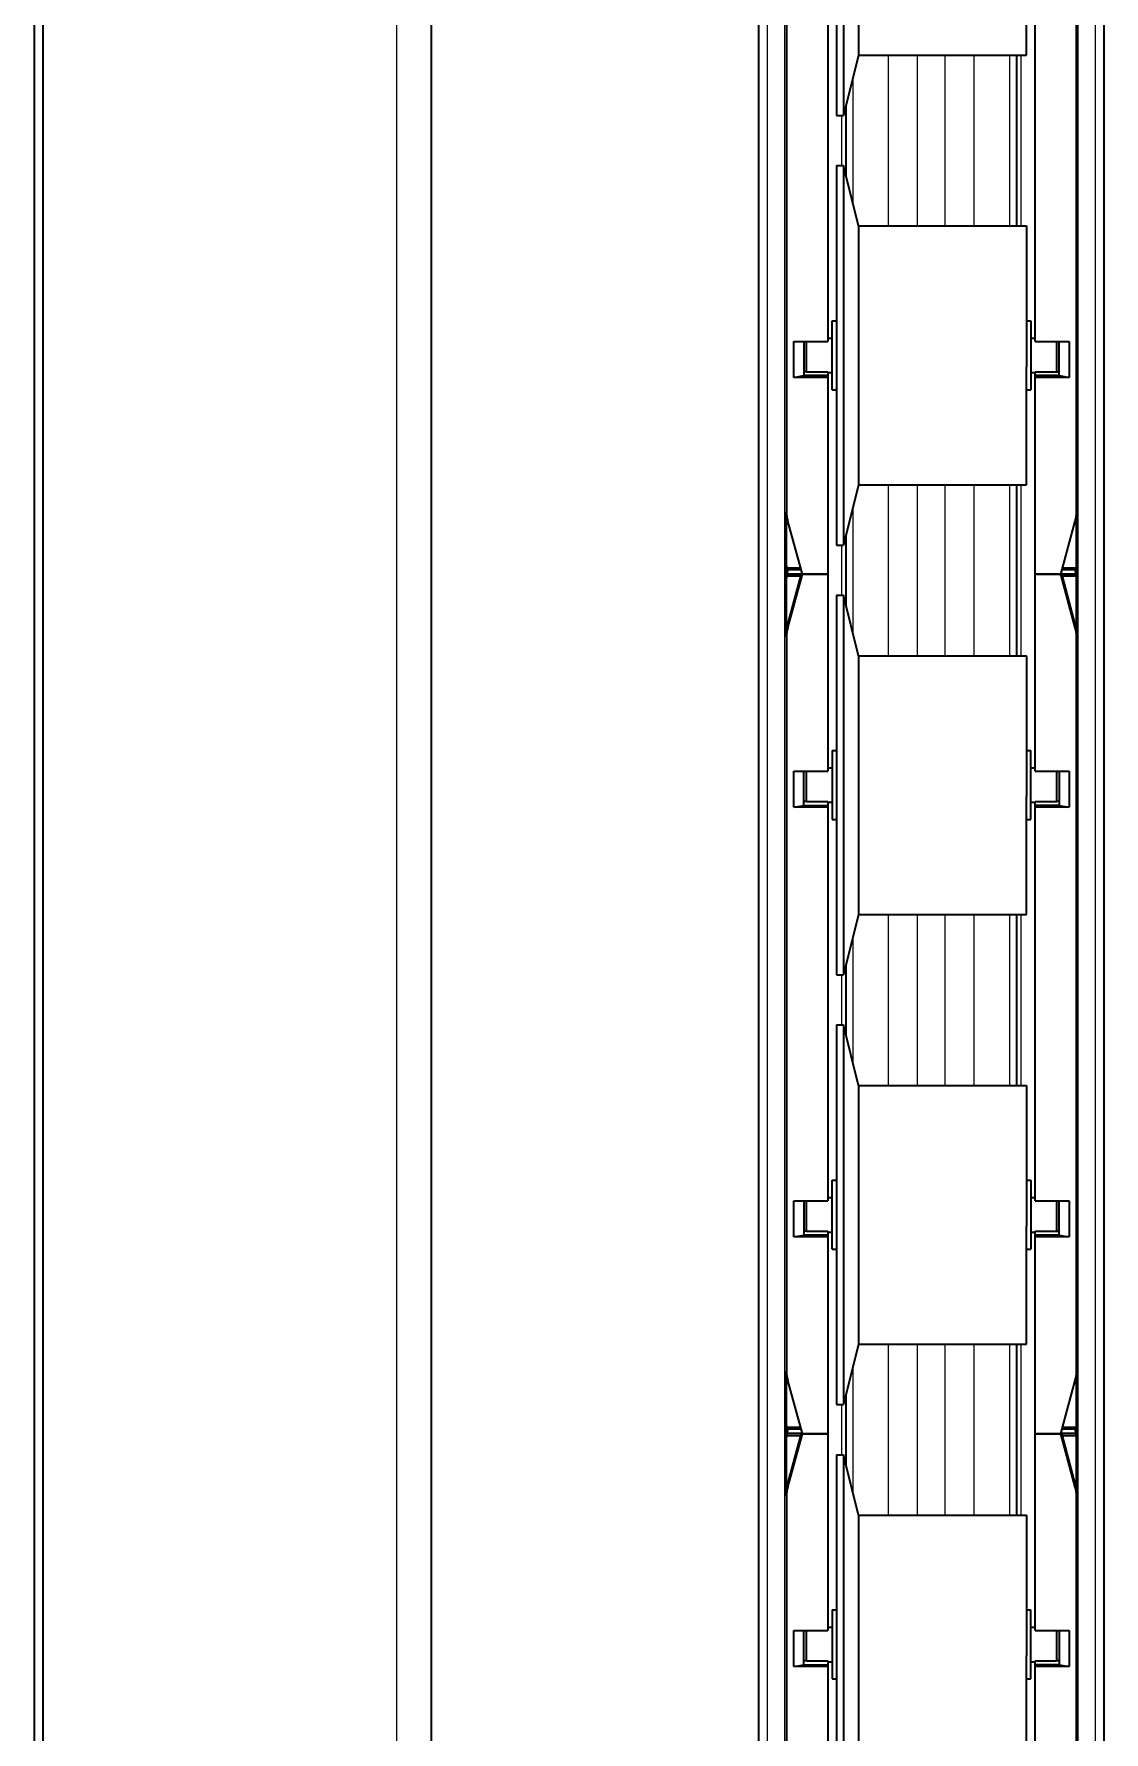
# Model space of a CAD drawing. Header units: inches. Extents: x 185496 to 352137, y 107182 to 179410.
# Drawn here: x 235319.7 to 235443.7, y 164046 to 164242.8 of the extents above; entities that cross this region are included whole.
import ezdxf

# ---------------------------------------------------------------- set-up
doc = ezdxf.new("R2010")
doc.units = ezdxf.units.IN
doc.header["$MEASUREMENT"] = 0

# ---------------------------------------------------------------- blocks, each defined once
blk = doc.blocks.new('liaojia')
at = {"color": 7, "lineweight": 35}
for p, q in [((800186.27, -280753.72), (800186.27, -279353.72)), ((800187.27, -280753.72), (800187.27, -279353.72)), ((800186.27, -280708.72), (800186.27, -279398.72)), ((800066.47, -279446.92), (800066.47, -280642.36)), ((800063.27, -279446.99), (800063.27, -280642.43)), ((800141.27, -280708.72), (800141.27, -279448.77)), ((800063.27, -279449.31), (800063.27, -280642.59)), ((800103.27, -279464.13), (800103.27, -280642.43))]:
    blk.add_line(p, q, dxfattribs=at)
at = {"color": 7, "lineweight": 13}
for p, q in [((800064.27, -279446.91), (800064.27, -280642.34)), ((800066.27, -279446.91), (800066.27, -280642.34)), ((800145.27, -280708.72), (800145.27, -279448.77)), ((800100.27, -279465.13), (800100.27, -280642.34)), ((800102.27, -279465.13), (800102.27, -280642.34))]:
    blk.add_line(p, q, dxfattribs=at)
at = {"color": 7, "lineweight": 35, "ltscale": 0.212965}
for p, q in [((800066.47, -279553.75), (800066.47, -279638.93)), ((800100.07, -279638.93), (800100.07, -279553.75)), ((800066.47, -279653.37), (800066.47, -279738.55)), ((800100.07, -279738.55), (800100.07, -279653.37)), ((800066.47, -279752.99), (800066.47, -279838.17)), ((800100.07, -279838.17), (800100.07, -279752.99))]:
    blk.add_line(p, q, dxfattribs=at)
at = {"color": 7, "lineweight": 35, "ltscale": 0.114064}
for p, q in [((800071.27, -279573.53), (800071.27, -279619.15)), ((800095.27, -279619.15), (800095.27, -279573.53)), ((800071.27, -279673.15), (800071.27, -279718.77)), ((800095.27, -279718.77), (800095.27, -279673.15)), ((800071.27, -279772.77), (800071.27, -279818.39)), ((800095.27, -279818.39), (800095.27, -279772.77))]:
    blk.add_line(p, q, dxfattribs=at)
at = {"color": 7, "lineweight": 35, "ltscale": 0.050206}
for p, q in [((800093.47, -279619.8), (800093.47, -279599.72)), ((800094.27, -279619.8), (800094.27, -279599.72)), ((800093.47, -279669.61), (800093.47, -279649.53)), ((800094.27, -279669.61), (800094.27, -279649.53)), ((800093.47, -279719.42), (800093.47, -279699.34)), ((800094.27, -279719.42), (800094.27, -279699.34)), ((800093.47, -279819.04), (800093.47, -279798.96)), ((800094.27, -279819.04), (800094.27, -279798.96))]:
    blk.add_line(p, q, dxfattribs=at)
at = {"color": 7, "lineweight": 35, "ltscale": 0.034232}
for p, q in [((800072.27, -279606.72), (800072.27, -279620.41)), ((800091.73, -279620.41), (800091.73, -279606.72)), ((800072.27, -279656.53), (800072.27, -279670.22)), ((800091.73, -279670.22), (800091.73, -279656.53)), ((800072.27, -279706.34), (800072.27, -279720.03)), ((800091.73, -279720.03), (800091.73, -279706.34)), ((800072.27, -279756.15), (800072.27, -279769.84)), ((800091.73, -279769.84), (800091.73, -279756.15)), ((800072.27, -279805.96), (800072.27, -279819.65)), ((800091.73, -279819.65), (800091.73, -279805.96))]:
    blk.add_line(p, q, dxfattribs=at)
at = {"color": 7, "lineweight": 35, "ltscale": 0.009129}
for p, q in [((800071.77, -279617.72), (800071.77, -279621.37)), ((800094.77, -279621.37), (800094.77, -279617.72)), ((800071.77, -279671.18), (800071.77, -279667.53)), ((800094.77, -279667.53), (800094.77, -279671.18)), ((800071.77, -279717.34), (800071.77, -279720.99)), ((800094.77, -279720.99), (800094.77, -279717.34)), ((800071.77, -279770.8), (800071.77, -279767.15)), ((800094.77, -279767.15), (800094.77, -279770.8))]:
    blk.add_line(p, q, dxfattribs=at)
at = {"color": 7, "lineweight": 35, "ltscale": 0.00125}
for p, q in [((800072.27, -279617.72), (800071.77, -279617.72)), ((800094.77, -279617.72), (800094.27, -279617.72)), ((800071.77, -279619.72), (800071.27, -279619.72)), ((800095.27, -279619.72), (800094.77, -279619.72)), ((800071.77, -279623.72), (800071.27, -279623.72)), ((800095.27, -279623.72), (800094.77, -279623.72)), ((800072.27, -279625.72), (800071.77, -279625.72)), ((800094.77, -279625.72), (800094.27, -279625.72)), ((800072.27, -279667.53), (800071.77, -279667.53)), ((800094.77, -279667.53), (800094.27, -279667.53)), ((800071.77, -279669.53), (800071.27, -279669.53)), ((800095.27, -279669.53), (800094.77, -279669.53)), ((800071.77, -279673.53), (800071.27, -279673.53)), ((800095.27, -279673.53), (800094.77, -279673.53)), ((800072.27, -279675.53), (800071.77, -279675.53)), ((800094.77, -279675.53), (800094.27, -279675.53)), ((800072.27, -279717.34), (800071.77, -279717.34)), ((800094.77, -279717.34), (800094.27, -279717.34)), ((800071.77, -279719.34), (800071.27, -279719.34)), ((800095.27, -279719.34), (800094.77, -279719.34)), ((800071.77, -279723.34), (800071.27, -279723.34)), ((800095.27, -279723.34), (800094.77, -279723.34)), ((800072.27, -279725.34), (800071.77, -279725.34)), ((800094.77, -279725.34), (800094.27, -279725.34)), ((800072.27, -279767.15), (800071.77, -279767.15)), ((800094.77, -279767.15), (800094.27, -279767.15)), ((800071.77, -279769.15), (800071.27, -279769.15)), ((800095.27, -279769.15), (800094.77, -279769.15)), ((800071.77, -279773.15), (800071.27, -279773.15)), ((800095.27, -279773.15), (800094.77, -279773.15)), ((800072.27, -279775.15), (800071.77, -279775.15)), ((800094.77, -279775.15), (800094.27, -279775.15))]:
    blk.add_line(p, q, dxfattribs=at)
at = {"color": 7, "lineweight": 35, "ltscale": 0.01046}
for p, q in [((800067.31, -279623.34), (800067.31, -279619.15)), ((800099.24, -279619.15), (800099.24, -279623.34)), ((800067.31, -279673.15), (800067.31, -279668.96)), ((800099.24, -279668.96), (800099.24, -279673.15)), ((800067.31, -279722.96), (800067.31, -279718.77)), ((800099.24, -279718.77), (800099.24, -279722.96)), ((800067.31, -279772.77), (800067.31, -279768.58)), ((800099.24, -279768.58), (800099.24, -279772.77))]:
    blk.add_line(p, q, dxfattribs=at)
at = {"color": 7, "lineweight": 35, "ltscale": 0.009914}
for p, q in [((800067.31, -279619.15), (800071.27, -279619.15)), ((800095.27, -279619.15), (800099.24, -279619.15)), ((800071.27, -279623.34), (800067.31, -279623.34)), ((800099.24, -279623.34), (800095.27, -279623.34)), ((800067.31, -279668.96), (800071.27, -279668.96)), ((800095.27, -279668.96), (800099.24, -279668.96)), ((800071.27, -279673.15), (800067.31, -279673.15)), ((800099.24, -279673.15), (800095.27, -279673.15)), ((800067.31, -279718.77), (800071.27, -279718.77)), ((800095.27, -279718.77), (800099.24, -279718.77)), ((800071.27, -279722.96), (800067.31, -279722.96)), ((800099.24, -279722.96), (800095.27, -279722.96)), ((800067.31, -279768.58), (800071.27, -279768.58)), ((800095.27, -279768.58), (800099.24, -279768.58)), ((800071.27, -279772.77), (800067.31, -279772.77)), ((800099.24, -279772.77), (800095.27, -279772.77))]:
    blk.add_line(p, q, dxfattribs=at)
at = {"color": 7, "lineweight": 35, "ltscale": 0.002965}
for p, q in [((800068.47, -279619.37), (800067.31, -279619.15)), ((800099.24, -279619.15), (800098.07, -279619.37)), ((800068.47, -279669.18), (800067.31, -279668.96)), ((800099.24, -279668.96), (800098.07, -279669.18)), ((800068.47, -279718.99), (800067.31, -279718.77)), ((800099.24, -279718.77), (800098.07, -279718.99)), ((800068.47, -279768.8), (800067.31, -279768.58)), ((800099.24, -279768.58), (800098.07, -279768.8))]:
    blk.add_line(p, q, dxfattribs=at)
at = {"color": 7, "lineweight": 35, "ltscale": 0.007}
for p, q in [((800068.47, -279619.37), (800071.27, -279619.37)), ((800098.07, -279619.37), (800095.27, -279619.37)), ((800068.47, -279669.18), (800071.27, -279669.18)), ((800095.27, -279669.18), (800098.07, -279669.18)), ((800068.47, -279718.99), (800071.27, -279718.99)), ((800098.07, -279718.99), (800095.27, -279718.99)), ((800068.47, -279768.8), (800071.27, -279768.8)), ((800095.27, -279768.8), (800098.07, -279768.8))]:
    blk.add_line(p, q, dxfattribs=at)
at = {"color": 7, "lineweight": 35, "ltscale": 0.009916}
for p, q in [((800068.47, -279623.34), (800068.47, -279619.37)), ((800098.07, -279619.37), (800098.07, -279623.34)), ((800068.47, -279669.18), (800068.47, -279673.15)), ((800098.07, -279673.15), (800098.07, -279669.18)), ((800068.47, -279722.96), (800068.47, -279718.99)), ((800098.07, -279718.99), (800098.07, -279722.96)), ((800068.47, -279768.8), (800068.47, -279772.77)), ((800098.07, -279772.77), (800098.07, -279768.8))]:
    blk.add_line(p, q, dxfattribs=at)
at = {"color": 7, "lineweight": 35, "ltscale": 0.000749969}
for p, q in [((800068.47, -279619.83), (800068.77, -279619.83)), ((800097.77, -279619.83), (800098.07, -279619.83)), ((800068.77, -279669.64), (800068.47, -279669.64)), ((800097.77, -279669.64), (800098.07, -279669.64)), ((800068.47, -279719.45), (800068.77, -279719.45)), ((800097.77, -279719.45), (800098.07, -279719.45)), ((800068.77, -279769.26), (800068.47, -279769.26)), ((800097.77, -279769.26), (800098.07, -279769.26))]:
    blk.add_line(p, q, dxfattribs=at)
at = {"color": 7, "lineweight": 35, "ltscale": 0.00625}
for p, q in [((800071.27, -279619.83), (800068.77, -279619.83)), ((800097.77, -279619.83), (800095.27, -279619.83)), ((800071.27, -279669.64), (800068.77, -279669.64)), ((800097.77, -279669.64), (800095.27, -279669.64)), ((800071.27, -279719.45), (800068.77, -279719.45)), ((800097.77, -279719.45), (800095.27, -279719.45)), ((800071.27, -279769.26), (800068.77, -279769.26)), ((800097.77, -279769.26), (800095.27, -279769.26))]:
    blk.add_line(p, q, dxfattribs=at)
at = {"color": 7, "lineweight": 35, "ltscale": 0.004289}
for p, q in [((800068.77, -279621.54), (800068.77, -279619.83)), ((800097.77, -279619.83), (800097.77, -279621.54)), ((800068.77, -279671.35), (800068.77, -279669.64)), ((800097.77, -279669.64), (800097.77, -279671.35)), ((800068.77, -279721.16), (800068.77, -279719.45)), ((800097.77, -279719.45), (800097.77, -279721.16)), ((800068.77, -279770.97), (800068.77, -279769.26)), ((800097.77, -279769.26), (800097.77, -279770.97))]:
    blk.add_line(p, q, dxfattribs=at)
at = {"color": 7, "lineweight": 35, "ltscale": 0.00055542}
for p, q in [((800071.27, -279619.15), (800071.27, -279619.37)), ((800095.27, -279619.37), (800095.27, -279619.15)), ((800071.27, -279668.96), (800071.27, -279669.18)), ((800095.27, -279669.18), (800095.27, -279668.96)), ((800071.27, -279718.77), (800071.27, -279718.99)), ((800095.27, -279718.99), (800095.27, -279718.77)), ((800071.27, -279768.58), (800071.27, -279768.8)), ((800095.27, -279768.8), (800095.27, -279768.58))]:
    blk.add_line(p, q, dxfattribs=at)
at = {"color": 7, "lineweight": 35, "ltscale": 0.001138}
for p, q in [((800071.27, -279619.37), (800071.27, -279619.83)), ((800095.27, -279619.83), (800095.27, -279619.37)), ((800071.27, -279669.18), (800071.27, -279669.64)), ((800095.27, -279669.64), (800095.27, -279669.18)), ((800071.27, -279718.99), (800071.27, -279719.45)), ((800095.27, -279719.45), (800095.27, -279718.99)), ((800071.27, -279768.8), (800071.27, -279769.26)), ((800095.27, -279769.26), (800095.27, -279768.8))]:
    blk.add_line(p, q, dxfattribs=at)
at = {"color": 7, "lineweight": 35, "ltscale": 0.059793}
for p, q in [((800093.47, -279643.72), (800093.47, -279619.8)), ((800094.27, -279643.72), (800094.27, -279619.8)), ((800093.47, -279793.15), (800093.47, -279769.23)), ((800094.27, -279793.15), (800094.27, -279769.23))]:
    blk.add_line(p, q, dxfattribs=at)
at = {"color": 7, "lineweight": 35, "ltscale": 0.004478}
for p, q in [((800068.77, -279623.34), (800068.77, -279621.54)), ((800097.77, -279621.54), (800097.77, -279623.34)), ((800068.77, -279673.15), (800068.77, -279671.35)), ((800097.77, -279671.35), (800097.77, -279673.15)), ((800068.77, -279722.96), (800068.77, -279721.16)), ((800097.77, -279721.16), (800097.77, -279722.96)), ((800068.77, -279772.77), (800068.77, -279770.97)), ((800097.77, -279770.97), (800097.77, -279772.77))]:
    blk.add_line(p, q, dxfattribs=at)
at = {"color": 7, "lineweight": 35, "ltscale": 0.010872}
for p, q in [((800071.77, -279621.37), (800071.77, -279625.72)), ((800094.77, -279625.72), (800094.77, -279621.37)), ((800071.77, -279675.53), (800071.77, -279671.18)), ((800094.77, -279671.18), (800094.77, -279675.53)), ((800071.77, -279720.99), (800071.77, -279725.34)), ((800094.77, -279725.34), (800094.77, -279720.99)), ((800071.77, -279775.15), (800071.77, -279770.8)), ((800094.77, -279770.8), (800094.77, -279775.15))]:
    blk.add_line(p, q, dxfattribs=at)
at = {"color": 7, "lineweight": 35, "ltscale": 0.040768}
for p, q in [((800072.27, -279636.72), (800072.27, -279620.41)), ((800091.73, -279636.72), (800091.73, -279620.41)), ((800072.27, -279686.53), (800072.27, -279670.22)), ((800091.73, -279686.53), (800091.73, -279670.22)), ((800072.27, -279736.34), (800072.27, -279720.03)), ((800091.73, -279736.34), (800091.73, -279720.03)), ((800072.27, -279786.15), (800072.27, -279769.84)), ((800091.73, -279786.15), (800091.73, -279769.84))]:
    blk.add_line(p, q, dxfattribs=at)
at = {"color": 7, "lineweight": 35, "ltscale": 0.057032}
for p, q in [((800071.27, -279623.34), (800071.27, -279646.15)), ((800095.27, -279646.15), (800095.27, -279623.34)), ((800071.27, -279646.15), (800071.27, -279668.96)), ((800095.27, -279668.96), (800095.27, -279646.15)), ((800071.27, -279722.96), (800071.27, -279745.77)), ((800095.27, -279745.77), (800095.27, -279722.96)), ((800071.27, -279745.77), (800071.27, -279768.58)), ((800095.27, -279768.58), (800095.27, -279745.77))]:
    blk.add_line(p, q, dxfattribs=at)
at = {"color": 7, "lineweight": 35, "ltscale": 0.048637}
for p, q in [((800091.73, -279636.72), (800072.27, -279636.72)), ((800091.73, -279656.53), (800072.27, -279656.53)), ((800091.73, -279686.53), (800072.27, -279686.53)), ((800091.73, -279706.34), (800072.27, -279706.34)), ((800091.73, -279736.34), (800072.27, -279736.34)), ((800091.73, -279756.15), (800072.27, -279756.15)), ((800091.73, -279786.15), (800072.27, -279786.15)), ((800091.73, -279805.96), (800072.27, -279805.96))]:
    blk.add_line(p, q, dxfattribs=at)
at = {"color": 7, "lineweight": 13, "ltscale": 0.049524}
for p, q in [((800072.87, -279636.72), (800072.87, -279656.53)), ((800074.19, -279636.72), (800074.19, -279656.53)), ((800078.31, -279636.72), (800078.31, -279656.53)), ((800081.67, -279636.72), (800081.67, -279656.53)), ((800084.88, -279636.72), (800084.88, -279656.53)), ((800088.24, -279636.72), (800088.24, -279656.53)), ((800072.87, -279686.53), (800072.87, -279706.34)), ((800074.19, -279686.53), (800074.19, -279706.34)), ((800078.31, -279686.53), (800078.31, -279706.34)), ((800081.67, -279686.53), (800081.67, -279706.34)), ((800084.88, -279686.53), (800084.88, -279706.34)), ((800088.24, -279686.53), (800088.24, -279706.34)), ((800072.87, -279736.34), (800072.87, -279756.15)), ((800074.19, -279736.34), (800074.19, -279756.15)), ((800074.19, -279786.15), (800074.19, -279805.96)), ((800078.31, -279786.15), (800078.31, -279805.96)), ((800081.67, -279786.15), (800081.67, -279805.96)), ((800084.88, -279786.15), (800084.88, -279805.96)), ((800088.24, -279786.15), (800088.24, -279805.96))]:
    blk.add_line(p, q, dxfattribs=at)
at = {"color": 7, "lineweight": 35, "ltscale": 0.049524}
for p, q in [((800073.37, -279636.72), (800073.37, -279656.53)), ((800073.37, -279686.53), (800073.37, -279706.34)), ((800073.37, -279736.34), (800073.37, -279756.15))]:
    blk.add_line(p, q, dxfattribs=at)
at = {"color": 7, "lineweight": 35, "ltscale": 0.018036}
for p, q in [((800091.73, -279636.72), (800093.47, -279643.72)), ((800091.73, -279656.53), (800093.47, -279649.53)), ((800091.73, -279686.53), (800093.47, -279693.53)), ((800091.73, -279706.34), (800093.47, -279699.34)), ((800091.73, -279736.34), (800093.47, -279743.34)), ((800091.73, -279756.15), (800093.47, -279749.15)), ((800091.73, -279786.15), (800093.47, -279793.15)), ((800091.73, -279805.96), (800093.47, -279798.96))]:
    blk.add_line(p, q, dxfattribs=at)
at = {"color": 7, "lineweight": 35, "ltscale": 4.15802e-05}
blk.add_line((800066.47, -279638.93), (800066.47, -279638.95), dxfattribs=at)
at = {"color": 7, "lineweight": 13, "ltscale": 0.036825}
for p, q in [((800092.36, -279639.26), (800092.36, -279653.99)), ((800092.36, -279689.07), (800092.36, -279703.8)), ((800092.36, -279738.88), (800092.36, -279753.61)), ((800092.36, -279788.69), (800092.36, -279803.42))]:
    blk.add_line(p, q, dxfattribs=at)
at = {"color": 7, "lineweight": 35, "ltscale": 0.000675583}
for p, q in [((800100.07, -279639.2), (800100.07, -279638.93)), ((800100.07, -279738.82), (800100.07, -279738.55))]:
    blk.add_line(p, q, dxfattribs=at)
at = {"color": 7, "lineweight": 35, "ltscale": 0.036052}
for p, q in [((800100.07, -279638.94), (800100.07, -279653.37)), ((800100.07, -279738.56), (800100.07, -279752.98))]:
    blk.add_line(p, q, dxfattribs=at)
at = {"color": 7, "lineweight": 35, "ltscale": 0.015631}
for p, q in [((800066.61, -279639.96), (800068.23, -279646)), ((800098.31, -279646), (800099.94, -279639.96)), ((800066.61, -279739.58), (800068.23, -279745.62)), ((800098.31, -279745.62), (800099.94, -279739.58)), ((800068.23, -279745.92), (800066.61, -279751.95)), ((800099.94, -279751.95), (800098.31, -279745.92))]:
    blk.add_line(p, q, dxfattribs=at)
at = {"color": 7, "lineweight": 13, "ltscale": 0.000675583}
for p, q in [((800066.61, -279640.23), (800066.61, -279639.96)), ((800099.94, -279639.96), (800099.94, -279640.23)), ((800066.61, -279739.85), (800066.61, -279739.58)), ((800099.94, -279739.58), (800099.94, -279739.85))]:
    blk.add_line(p, q, dxfattribs=at)
at = {"color": 7, "lineweight": 35, "ltscale": 0.014723}
for p, q in [((800068.14, -279645.92), (800066.61, -279640.23)), ((800099.94, -279640.23), (800098.41, -279645.92)), ((800068.14, -279745.54), (800066.61, -279739.85)), ((800099.94, -279739.85), (800098.41, -279745.54))]:
    blk.add_line(p, q, dxfattribs=at)
at = {"color": 7, "lineweight": 35, "ltscale": 0.020541}
for p, q in [((800093.17, -279642.52), (800093.17, -279650.73)), ((800093.17, -279692.33), (800093.17, -279700.54)), ((800093.17, -279742.14), (800093.17, -279750.35)), ((800093.17, -279791.94), (800093.17, -279800.16))]:
    blk.add_line(p, q, dxfattribs=at)
at = {"color": 7, "lineweight": 35, "ltscale": 0.002}
for p, q in [((800094.27, -279643.72), (800093.47, -279643.72)), ((800094.27, -279649.53), (800093.47, -279649.53)), ((800094.27, -279693.53), (800093.47, -279693.53)), ((800094.27, -279699.34), (800093.47, -279699.34)), ((800094.27, -279743.34), (800093.47, -279743.34)), ((800094.27, -279749.15), (800093.47, -279749.15)), ((800094.27, -279793.15), (800093.47, -279793.15)), ((800094.27, -279798.96), (800093.47, -279798.96))]:
    blk.add_line(p, q, dxfattribs=at)
at = {"color": 7, "lineweight": 13, "ltscale": 0.014524}
for p, q in [((800093.67, -279643.72), (800093.67, -279649.53)), ((800093.67, -279693.53), (800093.67, -279699.34)), ((800093.67, -279743.34), (800093.67, -279749.15)), ((800093.67, -279793.15), (800093.67, -279798.96))]:
    blk.add_line(p, q, dxfattribs=at)
at = {"color": 7, "lineweight": 35, "ltscale": 0.000635253}
for p, q in [((800066.54, -279645.92), (800066.47, -279645.68)), ((800066.54, -279745.54), (800066.47, -279745.29)), ((800100.07, -279745.29), (800100.01, -279745.54))]:
    blk.add_line(p, q, dxfattribs=at)
at = {"color": 7, "lineweight": 35, "ltscale": 0.000635622}
for p, q in [((800100.07, -279645.68), (800100.01, -279645.92)), ((800066.47, -279647.16), (800066.54, -279646.92)), ((800100.01, -279646.92), (800100.07, -279647.16)), ((800066.47, -279746.78), (800066.54, -279746.54)), ((800100.01, -279746.54), (800100.07, -279746.78))]:
    blk.add_line(p, q, dxfattribs=at)
at = {"color": 7, "lineweight": 35, "ltscale": 0.001135}
for p, q in [((800066.47, -279646.24), (800066.6, -279646.68)), ((800099.95, -279646.68), (800100.07, -279646.24)), ((800066.47, -279745.86), (800066.6, -279746.3)), ((800099.95, -279746.3), (800100.07, -279745.86))]:
    blk.add_line(p, q, dxfattribs=at)
at = {"color": 7, "lineweight": 35, "ltscale": 0.004}
for p, q in [((800066.54, -279645.92), (800068.14, -279645.92)), ((800098.41, -279645.92), (800100.01, -279645.92)), ((800066.54, -279745.54), (800068.14, -279745.54)), ((800098.41, -279745.54), (800100.01, -279745.54))]:
    blk.add_line(p, q, dxfattribs=at)
at = {"color": 7, "lineweight": 35, "ltscale": 0.000697327}
for p, q in [((800066.54, -279646.2), (800066.54, -279645.92)), ((800100.01, -279645.92), (800100.01, -279646.2)), ((800066.54, -279745.82), (800066.54, -279745.54)), ((800100.01, -279745.54), (800100.01, -279745.82))]:
    blk.add_line(p, q, dxfattribs=at)
at = {"color": 7, "lineweight": 35, "ltscale": 0.004222}
for p, q in [((800068.23, -279646.2), (800066.54, -279646.2)), ((800100.01, -279646.2), (800098.32, -279646.2)), ((800068.23, -279745.82), (800066.54, -279745.82)), ((800100.01, -279745.82), (800098.32, -279745.82))]:
    blk.add_line(p, q, dxfattribs=at)
at = {"color": 7, "lineweight": 35, "ltscale": 0.001289}
for p, q in [((800066.67, -279646.7), (800066.54, -279646.2)), ((800100.01, -279646.2), (800099.87, -279646.7)), ((800066.67, -279746.32), (800066.54, -279745.82)), ((800100.01, -279745.82), (800099.87, -279746.32))]:
    blk.add_line(p, q, dxfattribs=at)
at = {"color": 7, "lineweight": 35, "ltscale": 0.003818}
for p, q in [((800068.07, -279646.92), (800066.54, -279646.92)), ((800100.01, -279646.92), (800098.48, -279646.92)), ((800068.07, -279746.54), (800066.54, -279746.54)), ((800100.01, -279746.54), (800098.48, -279746.54))]:
    blk.add_line(p, q, dxfattribs=at)
at = {"color": 7, "lineweight": 13, "ltscale": 0.000175476}
for p, q in [((800066.6, -279646.61), (800066.6, -279646.68)), ((800099.95, -279646.61), (800099.95, -279646.68)), ((800066.6, -279746.23), (800066.6, -279746.3)), ((800099.95, -279746.23), (800099.95, -279746.3))]:
    blk.add_line(p, q, dxfattribs=at)
at = {"color": 7, "lineweight": 35, "ltscale": 0.000493763}
for p, q in [((800066.6, -279646.61), (800066.65, -279646.8)), ((800066.6, -279746.23), (800066.65, -279746.42))]:
    blk.add_line(p, q, dxfattribs=at)
at = {"color": 7, "lineweight": 35, "ltscale": 0.01563}
for p, q in [((800068.23, -279646.3), (800066.61, -279652.33)), ((800099.94, -279652.33), (800098.31, -279646.3))]:
    blk.add_line(p, q, dxfattribs=at)
at = {"color": 7, "lineweight": 35, "ltscale": 0.000567703}
for p, q in [((800066.62, -279646.92), (800066.67, -279646.7)), ((800066.62, -279746.54), (800066.67, -279746.32))]:
    blk.add_line(p, q, dxfattribs=at)
at = {"color": 7, "lineweight": 35, "ltscale": 0.00363}
for p, q in [((800066.67, -279646.7), (800068.13, -279646.7)), ((800068.13, -279646.7), (800066.67, -279646.7)), ((800066.67, -279746.32), (800068.13, -279746.32)), ((800068.13, -279746.32), (800066.67, -279746.32))]:
    blk.add_line(p, q, dxfattribs=at)
at = {"color": 7, "lineweight": 35, "ltscale": 0.000907396}
blk.add_line((800068.23, -279646.22), (800068.14, -279645.87), dxfattribs=at)
at = {"color": 7, "lineweight": 35, "ltscale": 0.000130844}
for p, q in [((800068.14, -279645.92), (800068.14, -279645.87)), ((800098.41, -279645.87), (800098.41, -279645.92))]:
    blk.add_line(p, q, dxfattribs=at)
at = {"color": 7, "lineweight": 13, "ltscale": 0.000544739}
for p, q in [((800068.23, -279646), (800068.23, -279646.22)), ((800098.31, -279646.22), (800098.31, -279646)), ((800068.23, -279745.62), (800068.23, -279745.84)), ((800098.31, -279745.84), (800098.31, -279745.62))]:
    blk.add_line(p, q, dxfattribs=at)
at = {"color": 7, "lineweight": 35, "ltscale": 0.007116}
for p, q in [((800071.27, -279646.15), (800068.43, -279646.15)), ((800068.43, -279646.15), (800071.27, -279646.15)), ((800071.27, -279745.77), (800068.43, -279745.77)), ((800068.43, -279745.77), (800071.27, -279745.77))]:
    blk.add_line(p, q, dxfattribs=at)
at = {"color": 7, "lineweight": 35, "ltscale": 0.007117}
for p, q in [((800098.12, -279646.15), (800095.27, -279646.15)), ((800095.27, -279646.15), (800098.12, -279646.15)), ((800098.12, -279745.77), (800095.27, -279745.77)), ((800095.27, -279745.77), (800098.12, -279745.77))]:
    blk.add_line(p, q, dxfattribs=at)
at = {"color": 7, "lineweight": 35, "ltscale": 0.000544739}
for p, q in [((800095.27, -279646.37), (800095.27, -279646.15)), ((800095.27, -279745.99), (800095.27, -279745.77))]:
    blk.add_line(p, q, dxfattribs=at)
at = {"color": 7, "lineweight": 35, "ltscale": 0.000827789}
for p, q in [((800095.27, -279646.7), (800095.27, -279646.37)), ((800095.27, -279746.32), (800095.27, -279745.99))]:
    blk.add_line(p, q, dxfattribs=at)
at = {"color": 7, "lineweight": 35, "ltscale": 0.000522995}
for p, q in [((800095.27, -279646.91), (800095.27, -279646.7)), ((800095.27, -279746.53), (800095.27, -279746.32))]:
    blk.add_line(p, q, dxfattribs=at)
at = {"color": 7, "lineweight": 35, "ltscale": 0.000907297}
blk.add_line((800098.41, -279645.87), (800098.31, -279646.22), dxfattribs=at)
at = {"color": 7, "lineweight": 35, "ltscale": 0.003631}
for p, q in [((800098.42, -279646.7), (800099.87, -279646.7)), ((800099.87, -279646.7), (800098.42, -279646.7)), ((800098.42, -279746.32), (800099.87, -279746.32)), ((800099.87, -279746.32), (800098.42, -279746.32))]:
    blk.add_line(p, q, dxfattribs=at)
at = {"color": 7, "lineweight": 35, "ltscale": 0.000567604}
for p, q in [((800099.87, -279646.7), (800099.93, -279646.92)), ((800099.87, -279746.32), (800099.93, -279746.54))]:
    blk.add_line(p, q, dxfattribs=at)
at = {"color": 7, "lineweight": 35, "ltscale": 0.000493862}
for p, q in [((800099.9, -279646.8), (800099.95, -279646.61)), ((800099.9, -279746.42), (800099.95, -279746.23))]:
    blk.add_line(p, q, dxfattribs=at)
at = {"color": 7, "lineweight": 35, "ltscale": 0.059794}
for p, q in [((800093.47, -279693.53), (800093.47, -279669.61)), ((800094.27, -279693.53), (800094.27, -279669.61)), ((800093.47, -279743.34), (800093.47, -279719.42)), ((800094.27, -279743.34), (800094.27, -279719.42))]:
    blk.add_line(p, q, dxfattribs=at)
at = {"color": 7, "lineweight": 13, "ltscale": 0.049525}
for p, q in [((800078.31, -279736.34), (800078.31, -279756.15)), ((800081.67, -279736.34), (800081.67, -279756.15)), ((800084.88, -279736.34), (800084.88, -279756.15)), ((800088.24, -279736.34), (800088.24, -279756.15)), ((800072.87, -279786.15), (800072.87, -279805.96))]:
    blk.add_line(p, q, dxfattribs=at)
at = {"color": 7, "lineweight": 35, "ltscale": 4.19617e-05}
blk.add_line((800066.47, -279738.55), (800066.47, -279738.57), dxfattribs=at)
at = {"color": 7, "lineweight": 35, "ltscale": 0.000907027}
blk.add_line((800068.23, -279745.84), (800068.14, -279745.49), dxfattribs=at)
at = {"color": 7, "lineweight": 35, "ltscale": 0.000130463}
for p, q in [((800068.14, -279745.54), (800068.14, -279745.49)), ((800098.41, -279745.49), (800098.41, -279745.54))]:
    blk.add_line(p, q, dxfattribs=at)
at = {"color": 7, "lineweight": 35, "ltscale": 0.000906928}
blk.add_line((800098.41, -279745.49), (800098.31, -279745.84), dxfattribs=at)
at = {"color": 7, "lineweight": 35, "ltscale": 0.050207}
for p, q in [((800093.47, -279769.23), (800093.47, -279749.15)), ((800094.27, -279769.23), (800094.27, -279749.15))]:
    blk.add_line(p, q, dxfattribs=at)
at = {"color": 7, "lineweight": 35, "ltscale": 0.049525}
blk.add_line((800073.37, -279786.15), (800073.37, -279805.96), dxfattribs=at)
at = {"color": 7, "lineweight": 35}
for centre, start, end in [((800066.94, -279646.59), 195.3112, 213.3397), ((800099.61, -279646.59), 326.6609, 344.6887), ((800066.94, -279746.21), 195.3089, 213.3427), ((800099.61, -279746.21), 326.6609, 344.6887)]:
    blk.add_arc(centre, 0.361, start, end, dxfattribs=at)
for centre, major_axis, start_param, end_param in [((800070.47, -279638.93), (-4, 0), 6.283185, 6.544985), ((800070.47, -279639.2), (4, 0), 3.141593, 3.403392), ((800096.07, -279638.93), (-4, 0), 2.879793, 3.141593), ((800096.07, -279639.2), (-4, 0), 2.879793, 3.141593), ((800068.43, -279645.95), (-0.2, 0), 0.261799, 1.570796), ((800068.43, -279646.35), (-0.2, 0), 4.712389, 6.021386), ((800068.43, -279646.17), (0.2, 0), 3.403392, 3.611908), ((800098.12, -279645.95), (-0.2, 0), 1.570796, 2.879793), ((800098.12, -279646.35), (-0.2, 0), 3.403392, 4.712389), ((800098.12, -279646.17), (0.2, 0), 5.81289, 6.021386), ((800070.47, -279653.37), (-4, 0), 6.021386, 6.283185), ((800096.07, -279653.37), (-4, 0), 3.141593, 3.403392), ((800070.47, -279738.55), (-4, 0), 6.283185, 6.544985), ((800070.47, -279738.82), (4, 0), 3.141593, 3.403392), ((800096.07, -279738.55), (-4, 0), 2.879793, 3.141593), ((800096.07, -279738.82), (-4, 0), 2.879793, 3.141593), ((800068.43, -279745.57), (-0.2, 0), 0.261799, 1.570796), ((800068.43, -279745.97), (-0.2, 0), 4.712389, 6.021386), ((800068.43, -279745.79), (0.2, 0), 3.403392, 3.611908), ((800098.12, -279745.57), (-0.2, 0), 1.570796, 2.879793), ((800098.12, -279745.97), (-0.2, 0), 3.403392, 4.712389), ((800098.12, -279745.79), (0.2, 0), 5.81289, 6.021386), ((800070.47, -279752.99), (-4, 0), 6.021386, 6.283185), ((800096.07, -279752.99), (-4, 0), 3.141593, 3.403392)]:
    blk.add_ellipse(centre, major_axis=major_axis, ratio=0.996195, start_param=start_param, end_param=end_param, dxfattribs=at)

msp = doc.modelspace()

# ---------------------------------------------------------------- block references
at = {"color": 30, "rotation": 180}
msp.add_blockref('liaojia', (1035506.93, -115565.57, 276290.76), dxfattribs=at)

doc.saveas('drawing.dxf')
